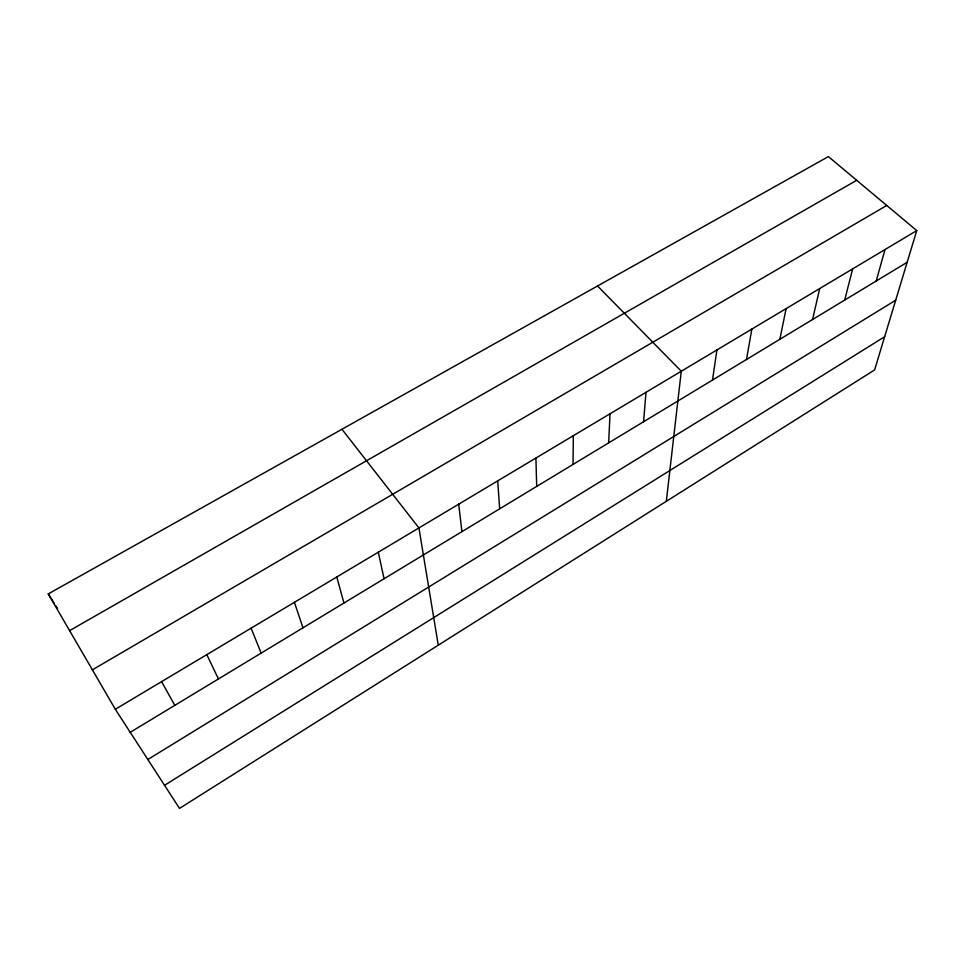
<?xml version="1.0" encoding="UTF-8"?>
<svg xmlns="http://www.w3.org/2000/svg" width="965" height="965" viewBox="0 0 965 965"><rect width="100%" height="100%" fill="white"/><g stroke="black" fill="none" stroke-linecap="round" stroke-linejoin="round"><path stroke-width="1.45" d="M573.029 464.442L573.331 435.697M608.638 442.887L610.025 413.78M643.571 421.753L646.007 392.297M666.32 501.318L681.278 371.223L597.552 285.99M712.508 380.053L716.923 349.945M746.488 359.499L751.856 329.077M779.841 339.318L786.113 308.607M812.554 319.524L819.719 288.535M844.677 300.091L852.674 268.849M876.208 281.02L885.014 249.537M916.75 230.587L874.604 369.933L179.502 808.405L115.317 709.275L48.25 593.909L828.38 156.595L916.75 230.587L115.317 709.275M164.532 785.293L884.64 336.737M147.838 759.503L895.689 300.212M130.239 732.314L907.16 262.287M92.387 669.843L886.739 205.461M69.601 630.64L856.703 180.31M341.96 429.268L418.919 527.927L438.267 645.175M48.25 593.909L54.462 603.644M56.018 606.08L57.562 608.517M161.577 681.64L174.81 705.355M206.824 654.62L218.44 678.962M251.081 628.179L261.153 653.112M294.397 602.305L302.974 627.817M336.785 576.986L343.938 603.029M378.292 552.197L384.07 578.759M458.713 504.164L461.909 531.655M497.699 480.872L499.677 508.808M535.901 458.061L536.709 486.408"/></g></svg>
